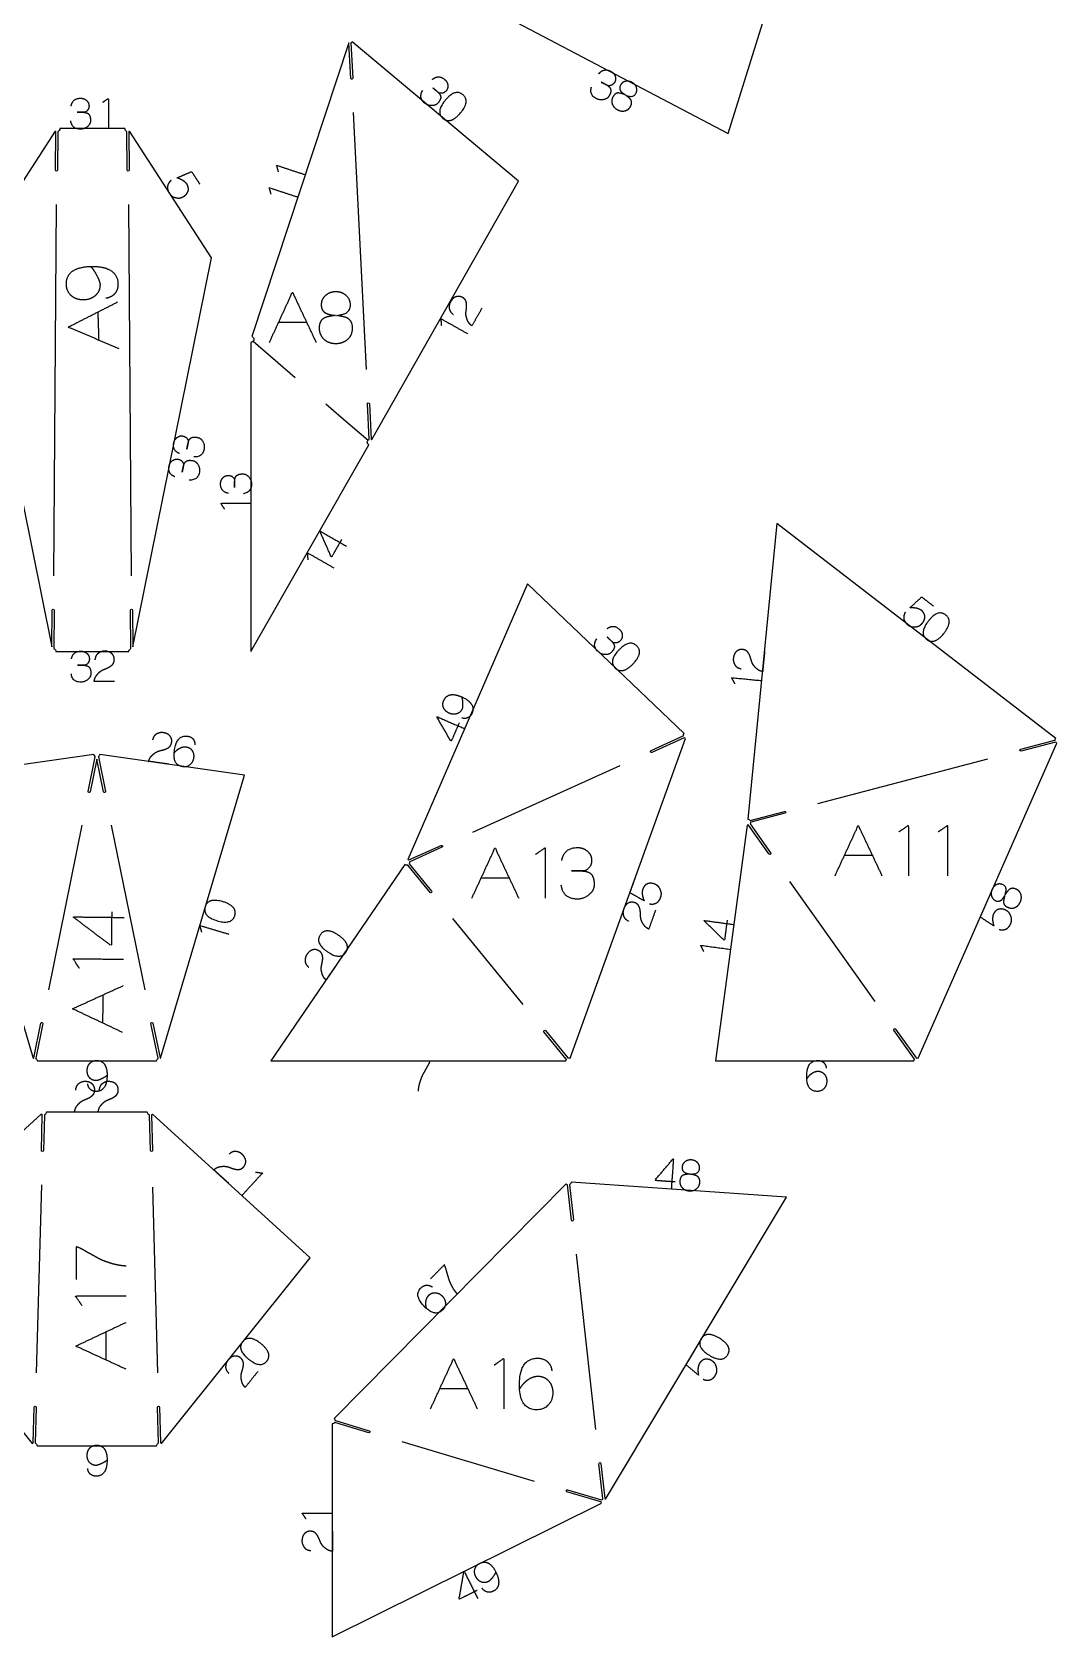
# Model space of a CAD drawing. Header units: millimetres. Extents: x 39 to 3080, y -15 to 1348.
# Drawn here: x 496 to 1003, y 21 to 815 of the extents above; entities that cross this region are included whole.
import ezdxf

# ---------------------------------------------------------------- set-up
doc = ezdxf.new("R2010")
doc.units = ezdxf.units.MM
doc.header["$MEASUREMENT"] = 0
for name, color, linetype, true_color in [('CutLine', 18, 'Continuous', 0x000000), ('Edge ID', 18, 'Continuous', 0x000000), ('MountainLine', 18, 'Continuous', 0x000000), ('NEW SECTIONS', 18, 'Continuous', 0x000000), ('ValleyLine', 18, 'Continuous', 0x000000)]:
    doc.layers.add(name, color=color, linetype=linetype, true_color=true_color)

msp = doc.modelspace()

# ---------------------------------------------------------------- linework, layer by layer
at = {"layer": 'CutLine', "color": 251, "linetype": 'Continuous', "true_color": 0x696969}
for p, q in [((652.58, 809.62), (604.54, 664.32)), ((653.52, 792.04), (652.63, 809.52)), ((653.62, 809.57), (654.52, 792.1)), ((507.47, 746.65), (507.61, 765.65)), ((508.61, 765.64), (508.47, 746.65)), ((541.81, 767.15), (509.62, 767.15)), ((542.96, 746.65), (542.82, 765.64)), ((543.82, 765.65), (543.96, 746.65)), ((662.65, 613.46), (661.75, 630.94)), ((662.75, 630.99), (663.65, 613.51)), ((506.83, 528.9), (506.69, 509.91)), ((544.74, 509.91), (544.6, 528.9)), ((507.68, 508.41), (543.75, 508.41)), ((762.03, 307.17), (819.1, 465.34)), ((802.09, 459.38), (818.03, 466.59)), ((818.45, 465.68), (802.5, 458.47)), ((934.27, 307.14), (1002.87, 463.07)), ((984.97, 460.09), (1001.89, 464.54)), ((1002.15, 463.58), (985.23, 459.12)), ((523.66, 439.17), (527.16, 456.32)), ((528.74, 456.32), (532.25, 439.17)), ((851.17, 424.84), (868.1, 429.3)), ((860.43, 408.19), (850.31, 422.46)), ((868.35, 428.33), (851.43, 423.87)), ((682.3, 405.24), (698.24, 412.45)), ((698.66, 411.53), (682.71, 404.33)), ((692.77, 389.13), (681.7, 402.69)), ((682.47, 403.32), (693.54, 389.77)), ((496.71, 307.33), (500.21, 324.48)), ((501.19, 324.28), (497.69, 307.13)), ((558.22, 307.13), (554.72, 324.28)), ((555.7, 324.48), (559.2, 307.33)), ((760.18, 306.61), (749.11, 320.16)), ((749.89, 320.79), (760.96, 307.24)), ((932.39, 306.7), (922.27, 320.97)), ((923.08, 321.55), (933.2, 307.28)), ((498.4, 305.76), (557.51, 305.76)), ((500.48, 261.52), (500.96, 279.02)), ((501.96, 278.99), (501.47, 261.5)), ((552.9, 280.5), (503.01, 280.5)), ((554.43, 261.5), (553.94, 278.99)), ((554.94, 279.02), (555.43, 261.52)), ((760.1, 244.88), (645.41, 128.77)), ((762.77, 227.01), (760.82, 244.4)), ((761.82, 244.51), (763.76, 227.12)), ((496.44, 116.87), (496.92, 134.36)), ((497.92, 134.33), (497.44, 116.84)), ((558.47, 116.84), (557.98, 134.33)), ((558.98, 134.36), (559.47, 116.87)), ((645.93, 127.76), (662.7, 122.76)), ((662.42, 121.8), (645.65, 126.8)), ((498.39, 115.35), (557.51, 115.35)), ((778.19, 89.03), (776.24, 106.43)), ((777.24, 106.54), (779.18, 89.15)), ((777.27, 87.55), (760.5, 92.55)), ((760.79, 93.51), (777.56, 88.51))]:
    msp.add_line(p, q, dxfattribs=at)
for points in [[(735.33, 819.8), (840.3, 764.7), (885.75, 910.78)], [(663.96, 613.29), (736.51, 741.19), (654.2, 810.08)], [(507.31, 765.89), (466.82, 703.21), (505.7, 510.79), (505.83, 528.91)], [(545.59, 528.91), (545.73, 510.79), (584.61, 703.21), (544.12, 765.89)], [(604.07, 661.39), (604.07, 508.41), (662.48, 610.68)], [(1002.28, 465.36), (864.39, 571.8), (850, 425.47)], [(818.52, 467.79), (740.93, 541.95), (681.73, 405.54)], [(526.47, 457.48), (454.95, 447.24), (496.47, 307.2)], [(531.27, 438.97), (527.95, 455.19), (524.64, 438.97)], [(559.44, 307.2), (600.96, 447.24), (529.44, 457.48)], [(849.65, 422.49), (833.94, 305.76), (932.16, 305.76)], [(851.13, 423.04), (861.25, 408.77)], [(680.29, 402.93), (613.96, 305.76), (760.02, 305.76)], [(500.4, 279.49), (422.48, 208.4), (495.96, 116.52)], [(559.95, 116.52), (633.43, 208.4), (555.51, 279.49)], [(779.62, 88.89), (869.12, 238.34), (762.65, 245.84)], [(644.35, 126.21), (644.35, 20.74), (777.51, 86.93)]]:
    msp.add_lwpolyline(points, dxfattribs=at)
at = {"layer": 'CutLine', "color": 251, "linetype": 'Continuous', "true_color": 0x696969, "extrusion": (0, 0, -1)}
for centre, radius, start, end in [((-653.05, 811.05), 1.5, 286.26185, 288.29391), ((-653.13, 809.55), 0.5, 357.07371, 6.66778), ((-653.05, 811.05), 1.5, 219.92944, 247.88558), ((-653.13, 809.55), 0.5, 167.47965, 177.07371), ((-654.02, 792.07), 0.5, 177.07371, 357.07371), ((-508.12, 767.15), 1.5, 289.61817, 302.86233), ((-508.11, 765.65), 0.5, 0.43003, 10.0241), ((-508.12, 767.15), 1.5, 180, 251.2419), ((-508.11, 765.65), 0.5, 170.83596, 180.43003), ((-543.31, 767.15), 1.5, 288.7581, 0), ((-543.32, 765.65), 0.5, 359.56997, 9.16404), ((-543.31, 767.15), 1.5, 237.13742, 250.38183), ((-543.32, 765.65), 0.5, 169.9759, 179.56997), ((-507.97, 746.65), 0.5, 180.43003, 0.43003), ((-543.46, 746.65), 0.5, 179.56997, 359.56997), ((-604.07, 662.89), 1.5, 108.29391, 270), ((-662.25, 630.96), 0.5, 357.07371, 177.07371), ((-663.22, 611.99), 1.5, 299.73156, 67.88558), ((-663.15, 613.48), 0.5, 347.47965, 357.07371), ((-663.15, 613.48), 0.5, 177.07371, 186.66778), ((-663.22, 611.99), 1.5, 106.26185, 119.56034), ((-506.33, 528.91), 0.5, 0.43003, 180.43003), ((-545.1, 528.91), 0.5, 359.56997, 179.56997), ((-506.19, 509.91), 0.5, 180.43003, 190.0241), ((-506.18, 508.41), 1.5, 109.61817, 180), ((-545.25, 508.41), 1.5, 360, 70.38183), ((-545.24, 509.91), 0.5, 349.9759, 359.56997), ((-818.24, 466.13), 0.5, 65.67788, 75.27195), ((-819.61, 466.75), 1.5, 354.86602, 43.70496), ((-818.24, 466.13), 0.5, 236.08381, 245.67788), ((-819.61, 466.75), 1.5, 289.84003, 316.48975), ((-1002.02, 464.06), 0.5, 75.24226, 84.83633), ((-1003.47, 464.44), 1.5, 4.4304, 37.66512), ((-1002.02, 464.06), 0.5, 245.6482, 255.24226), ((-1003.47, 464.44), 1.5, 293.74581, 326.05413), ((-527.95, 457.69), 1.5, 300.74224, 351.85348), ((-527.65, 456.22), 0.5, 11.5541, 21.14817), ((-527.95, 457.69), 1.5, 188.14646, 239.2574), ((-528.25, 456.22), 0.5, 158.85147, 168.44553), ((-802.29, 458.93), 0.5, 245.67788, 65.67788), ((-985.1, 459.6), 0.5, 255.24226, 75.24226), ((-524.15, 439.07), 0.5, 191.5541, 11.5541), ((-531.76, 439.07), 0.5, 168.44553, 348.44553), ((-868.22, 428.82), 0.5, 75.24226, 255.24226), ((-849.85, 423.98), 1.5, 253.85118, 277.66608), ((-849.85, 423.98), 1.5, 95.61643, 146.05413), ((-850.72, 422.75), 0.5, 324.66304, 334.25711), ((-849.85, 423.98), 1.5, 184.4304, 215.4749), ((-850.72, 422.75), 0.5, 135.06897, 144.66304), ((-851.3, 424.36), 0.5, 65.6482, 75.24226), ((-851.3, 424.36), 0.5, 255.24226, 264.83633), ((-681.14, 404.16), 1.5, 113.46008, 136.48975), ((-682.5, 404.78), 0.5, 56.08381, 65.67788), ((-698.45, 411.99), 0.5, 65.67788, 245.67788), ((-860.84, 408.48), 0.5, 144.66304, 324.66304), ((-681.14, 404.16), 1.5, 249.9424, 304.32072), ((-682.08, 403), 0.5, 320.75426, 330.34833), ((-681.14, 404.16), 1.5, 174.86602, 211.56613), ((-682.08, 403), 0.5, 131.16019, 140.75426), ((-682.5, 404.78), 0.5, 245.67788, 255.27195), ((-693.16, 389.45), 0.5, 140.75426, 320.75426), ((-500.7, 324.38), 0.5, 11.5541, 191.5541), ((-555.21, 324.38), 0.5, 348.44553, 168.44553), ((-749.5, 320.48), 0.5, 320.75426, 140.75426), ((-922.67, 321.26), 0.5, 324.66304, 144.66304), ((-496.9, 305.76), 1.5, 73.48409, 82.36597), ((-497.2, 307.23), 0.5, 1.96004, 11.5541), ((-497.2, 307.23), 0.5, 191.5541, 201.14817), ((-496.9, 305.76), 1.5, 120.74224, 180), ((-559.01, 305.76), 1.5, 0, 59.2574), ((-558.71, 307.23), 0.5, 338.85147, 348.44553), ((-558.71, 307.23), 0.5, 168.44553, 178.0396), ((-559.01, 305.76), 1.5, 97.63367, 106.51554), ((-761.52, 305.76), 1.5, 360, 31.56613), ((-760.57, 306.92), 0.5, 311.16019, 320.75426), ((-760.57, 306.92), 0.5, 140.75426, 150.34833), ((-761.52, 305.76), 1.5, 69.9424, 109.84003), ((-933.66, 305.76), 1.5, 0, 35.4749), ((-932.8, 306.99), 0.5, 315.06897, 324.66304), ((-932.8, 306.99), 0.5, 144.66304, 154.25711), ((-933.66, 305.76), 1.5, 73.85118, 113.74581), ((-501.51, 280.5), 1.5, 290.78742, 317.62315), ((-501.46, 279), 0.5, 1.59929, 11.19336), ((-501.51, 280.5), 1.5, 180, 252.41115), ((-501.46, 279), 0.5, 172.00522, 181.59929), ((-554.4, 280.5), 1.5, 287.58885, 0), ((-554.44, 279), 0.5, 358.40071, 7.99478), ((-554.4, 280.5), 1.5, 222.37659, 249.21258), ((-554.44, 279), 0.5, 168.80664, 178.40071), ((-500.98, 261.51), 0.5, 181.59929, 1.59929), ((-554.93, 261.51), 0.5, 178.40071, 358.40071), ((-761.15, 245.94), 1.5, 282.81173, 314.65019), ((-761.32, 244.45), 0.5, 353.62359, 3.21766), ((-761.15, 245.94), 1.5, 184.03077, 244.43546), ((-761.32, 244.45), 0.5, 164.02952, 173.62359), ((-763.26, 227.06), 0.5, 173.62359, 353.62359), ((-497.42, 134.35), 0.5, 1.59929, 181.59929), ((-558.48, 134.35), 0.5, 358.40071, 178.40071), ((-644.35, 127.71), 1.5, 134.65019, 177.41704), ((-645.79, 127.28), 0.5, 97.01111, 106.60518), ((-644.35, 127.71), 1.5, 215.79331, 270), ((-645.79, 127.28), 0.5, 286.60518, 296.19924), ((-662.56, 122.28), 0.5, 106.60518, 286.60518), ((-496.89, 115.35), 1.5, 51.35143, 72.41115), ((-496.94, 116.85), 0.5, 352.00522, 1.59929), ((-496.94, 116.85), 0.5, 181.59929, 191.19336), ((-496.89, 115.35), 1.5, 110.78742, 180), ((-559.01, 115.35), 1.5, 360, 69.21258), ((-558.97, 116.85), 0.5, 348.80664, 358.40071), ((-558.97, 116.85), 0.5, 178.40071, 187.99478), ((-559.01, 115.35), 1.5, 107.58885, 128.64885), ((-776.74, 106.48), 0.5, 353.62359, 173.62359), ((-760.64, 93.03), 0.5, 286.60518, 106.60518), ((-777.41, 88.03), 0.5, 277.01111, 286.60518), ((-778.85, 87.6), 1.5, 333.56657, 357.41704), ((-777.41, 88.03), 0.5, 106.60518, 116.19924), ((-778.85, 87.6), 1.5, 35.79331, 64.43546), ((-778.68, 89.09), 0.5, 344.02952, 353.62359), ((-778.68, 89.09), 0.5, 173.62359, 183.21766), ((-778.85, 87.6), 1.5, 102.81173, 120.91574)]:
    msp.add_arc(centre, radius, start, end, dxfattribs=at)
at = {"layer": 'Edge ID'}
for points, knots in [([(776.26, 794.3), (776.91, 795.08), (777.39, 795.44), (779.51, 796.94), (782.18, 795.54), (783.68, 794.76), (784.27, 793.26), (784.89, 791.69), (784.12, 790.22), (783.1, 788.27), (780.84, 788.41)], [-13, -13, -13, -12, -12, -11, -11, -10, -10, -9, -9, -8, -8, -8]), ([(694.19, 787.3), (694.59, 786.97), (695.02, 786.61), (695.58, 786.15), (695.8, 785.97), (697.7, 784.38), (697.97, 783.3), (698.36, 781.82), (696.65, 779.81), (695.52, 778.49), (693.47, 778.56), (691.51, 778.63), (690.11, 779.8), (686.91, 782.48), (689.12, 786.06)], [-7, -7, -7, -6, -6, -5, -5, -4, -4, -3, -3, -2, -2, -1, -1, 0, 0, 0]), ([(693.94, 791.53), (694.74, 792.17), (695.28, 792.41), (697.67, 793.43), (699.99, 791.5), (701.29, 790.41), (701.54, 788.82), (701.82, 787.16), (700.75, 785.88), (699.34, 784.2), (697.17, 784.81)], [-13, -13, -13, -12, -12, -11, -11, -10, -10, -9, -9, -8, -8, -8]), ([(777.41, 790.21), (777.87, 789.97), (778.36, 789.71), (779.01, 789.39), (779.26, 789.25), (781.46, 788.1), (781.95, 787.1), (782.65, 785.74), (781.4, 783.42), (780.57, 781.89), (778.55, 781.51), (776.63, 781.17), (775.01, 782.02), (771.31, 783.96), (772.71, 787.92)], [-7, -7, -7, -6, -6, -5, -5, -4, -4, -3, -3, -2, -2, -1, -1, 0, 0, 0]), ([(789.27, 783.93), (787.62, 784.98), (787.02, 785.89), (786.19, 787.18), (786.97, 788.67), (787.76, 790.17), (789.43, 790.55), (791.04, 790.91), (792.59, 790.09), (794.2, 789.25), (794.8, 787.76), (795.45, 786.18), (794.62, 784.6), (793.27, 782.03), (789.27, 783.93), (791.44, 782.41), (792, 781.6), (792.98, 780.14), (791.98, 778.24), (791.02, 776.41), (789.14, 775.96), (787.35, 775.54), (785.49, 776.52), (783.61, 777.5), (782.96, 779.23), (782.28, 781.03), (783.25, 782.88), (784.24, 784.78), (785.89, 784.81), (786.76, 784.82), (789.27, 783.93)], [0, 0, 0, 1, 1, 2, 2, 3, 3, 4, 4, 5, 5, 6, 6, 7, 7, 8, 8, 9, 9, 10, 10, 11, 11, 12, 12, 13, 13, 14, 14, 15, 15, 15]), ([(515.21, 778.35), (515.41, 779.35), (515.68, 779.88), (516.85, 782.21), (519.87, 782.21), (521.56, 782.21), (522.77, 781.15), (524.06, 780.06), (524.06, 778.39), (524.06, 776.19), (522, 775.27)], [-13, -13, -13, -12, -12, -11, -11, -10, -10, -9, -9, -8, -8, -8]), ([(530.82, 780.2), (532.24, 781.18), (533.65, 782.15), (533.65, 774.65), (533.65, 767.15)], [0, 0, 0, 1, 1, 2, 2, 2]), ([(700.32, 781.23), (705.25, 787.11), (709, 783.97), (712.75, 780.83), (707.83, 774.94), (704.62, 771.11), (701.82, 771.15), (700.43, 771.16), (699.17, 772.22), (695.42, 775.36), (700.32, 781.23)], [0, 0, 0, 1, 1, 2, 2, 3, 3, 4, 4, 5, 5, 5]), ([(518.12, 775.27), (518.64, 775.27), (519.2, 775.27), (519.92, 775.28), (520.2, 775.28), (522.68, 775.28), (523.59, 774.63), (524.83, 773.75), (524.81, 771.1), (524.79, 769.37), (523.18, 768.1), (521.63, 766.9), (519.8, 766.9), (515.63, 766.9), (515.02, 771.06)], [-7, -7, -7, -6, -6, -5, -5, -4, -4, -3, -3, -2, -2, -1, -1, 0, 0, 0]), ([(617.83, 745.75), (617.35, 747.39), (616.87, 749.04), (624, 746.68), (631.12, 744.33)], [0, 0, 0, 1, 1, 2, 2, 2]), ([(564.38, 741.29), (564.12, 741.06), (563.71, 740.51), (563.29, 739.96), (563.02, 739.13), (562.75, 738.3), (562.9, 737.44), (563.05, 736.58), (563.35, 735.94), (563.64, 735.29), (564.23, 734.59), (564.81, 733.88), (565.47, 733.53), (566.12, 733.18), (567.03, 732.98), (567.93, 732.79), (568.53, 732.81), (569.14, 732.83), (569.88, 733.12), (570.62, 733.41), (571.19, 733.78), (571.76, 734.15), (572.27, 734.79), (572.78, 735.44), (573.04, 736.13), (573.31, 736.83), (573.24, 737.46), (573.17, 738.1), (572.9, 738.85), (572.63, 739.61), (572.26, 740.03), (571.9, 740.45), (571.51, 740.76), (571.13, 741.07), (570.72, 741.36), (570.32, 741.65), (569.84, 741.86), (569.36, 742.08), (568.84, 742.31), (568.32, 742.53), (567.91, 742.64), (567.5, 742.75), (567.46, 742.72)], [-23, -23, -23, -22, -22, -21, -21, -20, -20, -19, -19, -18, -18, -17, -17, -16, -16, -15, -15, -14, -14, -13, -13, -12, -12, -11, -11, -10, -10, -9, -9, -8, -8, -7, -7, -6, -6, -5, -5, -4, -4, -3, -3, -2, -2, -2]), ([(567.46, 742.72), (571.13, 744.32), (574.81, 745.92), (576.85, 742.77), (578.88, 739.62)], [-2, -2, -2, -1, -1, 0, 0, 0]), ([(614.17, 734.67), (613.69, 736.32), (613.21, 737.96), (620.34, 735.61), (627.46, 733.26)], [0, 0, 0, 1, 1, 2, 2, 2]), ([(713.46, 669.56), (713.44, 669.64), (713.26, 669.74), (713.08, 669.84), (712.56, 670.35), (712.04, 670.85), (711.65, 671.54), (711.27, 672.24), (710.95, 673.2), (710.63, 674.16), (710.56, 674.95), (710.49, 675.74), (710.55, 676.31), (710.6, 676.87), (710.73, 677.79), (710.86, 678.7), (710.87, 679.56), (710.88, 680.42), (710.68, 681.29), (710.48, 682.15), (710.01, 682.68), (709.53, 683.22), (708.81, 683.63), (708.08, 684.05), (707.27, 684.14), (706.46, 684.24), (705.64, 683.96), (704.83, 683.68), (704.29, 683.21), (703.75, 682.73), (703.31, 682.11), (702.87, 681.5), (702.59, 680.85), (702.31, 680.19), (702.26, 679.36), (702.2, 678.52), (702.33, 677.85), (702.46, 677.18), (702.89, 676.58), (703.32, 675.97), (704.31, 675.17)], [-20, -20, -20, -19, -19, -18, -18, -17, -17, -16, -16, -15, -15, -14, -14, -13, -13, -12, -12, -11, -11, -10, -10, -9, -9, -8, -8, -7, -7, -6, -6, -5, -5, -4, -4, -3, -3, -2, -2, -1, -1, 0, 0, 0]), ([(698.52, 669.69), (698.37, 671.39), (698.22, 673.1), (704.75, 669.4), (711.27, 665.7)], [0, 0, 0, 1, 1, 2, 2, 2]), ([(568.85, 606.34), (567.91, 606.74), (567.44, 607.1), (565.4, 608.72), (565.99, 611.67), (566.33, 613.33), (567.6, 614.31), (568.93, 615.35), (570.57, 615.02), (572.72, 614.58), (573.22, 612.38)], [-13, -13, -13, -12, -12, -11, -11, -10, -10, -9, -9, -8, -8, -8]), ([(572.45, 608.59), (572.55, 609.09), (572.66, 609.64), (572.79, 610.35), (572.85, 610.63), (573.34, 613.06), (574.16, 613.81), (575.27, 614.86), (577.85, 614.32), (579.55, 613.95), (580.48, 612.12), (581.35, 610.37), (580.99, 608.57), (580.16, 604.48), (575.96, 604.71)], [-7, -7, -7, -6, -6, -5, -5, -4, -4, -3, -3, -2, -2, -1, -1, 0, 0, 0]), ([(566.53, 594.85), (565.59, 595.25), (565.12, 595.62), (563.08, 597.23), (563.67, 600.19), (564.01, 601.85), (565.28, 602.83), (566.61, 603.86), (568.24, 603.53), (570.4, 603.1), (570.9, 600.9)], [-13, -13, -13, -12, -12, -11, -11, -10, -10, -9, -9, -8, -8, -8]), ([(570.13, 597.1), (570.23, 597.6), (570.34, 598.15), (570.47, 598.86), (570.53, 599.14), (571.02, 601.57), (571.84, 602.33), (572.95, 603.38), (575.53, 602.83), (577.23, 602.46), (578.16, 600.63), (579.03, 598.88), (578.66, 597.09), (577.84, 593), (573.64, 593.23)], [-7, -7, -7, -6, -6, -5, -5, -4, -4, -3, -3, -2, -2, -1, -1, 0, 0, 0]), ([(596.08, 589.6), (596.08, 590.11), (596.08, 590.67), (596.07, 591.39), (596.07, 591.68), (596.07, 594.16), (596.72, 595.06), (597.6, 596.31), (600.24, 596.28), (601.98, 596.26), (603.25, 594.65), (604.45, 593.11), (604.45, 591.28), (604.45, 587.1), (600.28, 586.5)], [-7, -7, -7, -6, -6, -5, -5, -4, -4, -3, -3, -2, -2, -1, -1, 0, 0, 0]), ([(592.99, 586.68), (592, 586.89), (591.46, 587.15), (589.14, 588.33), (589.14, 591.34), (589.14, 593.04), (590.19, 594.25), (591.29, 595.53), (592.96, 595.53), (595.15, 595.53), (596.08, 593.47)], [-13, -13, -13, -12, -12, -11, -11, -10, -10, -9, -9, -8, -8, -8]), ([(591.14, 578.92), (590.17, 580.33), (589.19, 581.74), (596.69, 581.74), (604.19, 581.74)], [0, 0, 0, 1, 1, 2, 2, 2]), ([(649, 563.78), (646.49, 559.4), (643.99, 555.01), (641.1, 561.55), (638.21, 568.08), (644.81, 564.32), (651.4, 560.55)], [0, 0, 0, 1, 1, 2, 2, 3, 3, 3]), ([(632.47, 553.82), (632.33, 555.53), (632.19, 557.24), (638.7, 553.52), (645.21, 549.8)], [0, 0, 0, 1, 1, 2, 2, 2]), ([(930.09, 529.94), (933.02, 532.67), (935.95, 535.4), (938.92, 533.11), (941.89, 530.82)], [-2, -2, -2, -1, -1, 0, 0, 0]), ([(927.67, 527.56), (927.5, 527.26), (927.29, 526.6), (927.08, 525.95), (927.1, 525.07), (927.12, 524.2), (927.55, 523.44), (927.98, 522.68), (928.48, 522.17), (928.97, 521.66), (929.76, 521.19), (930.54, 520.72), (931.28, 520.61), (932.01, 520.49), (932.93, 520.61), (933.84, 520.73), (934.41, 520.95), (934.97, 521.17), (935.57, 521.69), (936.17, 522.21), (936.58, 522.75), (937, 523.29), (937.27, 524.06), (937.53, 524.84), (937.55, 525.58), (937.57, 526.33), (937.29, 526.9), (937.01, 527.48), (936.51, 528.1), (936, 528.73), (935.52, 529), (935.03, 529.27), (934.57, 529.43), (934.1, 529.6), (933.62, 529.74), (933.14, 529.87), (932.62, 529.92), (932.09, 529.97), (931.53, 530), (930.96, 530.04), (930.54, 530.01), (930.12, 529.97), (930.09, 529.94)], [-23, -23, -23, -22, -22, -21, -21, -20, -20, -19, -19, -18, -18, -17, -17, -16, -16, -15, -15, -14, -14, -13, -13, -12, -12, -11, -11, -10, -10, -9, -9, -8, -8, -7, -7, -6, -6, -5, -5, -4, -4, -3, -3, -2, -2, -2]), ([(939.27, 523.44), (943.96, 529.51), (947.83, 526.52), (951.71, 523.53), (947.02, 517.46), (943.96, 513.51), (941.16, 513.43), (939.77, 513.39), (938.47, 514.4), (934.6, 517.39), (939.27, 523.44)], [0, 0, 0, 1, 1, 2, 2, 3, 3, 4, 4, 5, 5, 5]), ([(780.45, 519.8), (781.29, 520.37), (781.85, 520.58), (784.3, 521.44), (786.48, 519.36), (787.71, 518.19), (787.86, 516.59), (788.02, 514.91), (786.87, 513.71), (785.35, 512.12), (783.23, 512.87)], [-13, -13, -13, -12, -12, -11, -11, -10, -10, -9, -9, -8, -8, -8]), ([(515.39, 504.7), (515.6, 505.7), (515.86, 506.24), (517.04, 508.56), (520.05, 508.56), (521.75, 508.56), (522.96, 507.51), (524.24, 506.41), (524.24, 504.74), (524.24, 502.54), (522.18, 501.62)], [-13, -13, -13, -12, -12, -11, -11, -10, -10, -9, -9, -8, -8, -8]), ([(526.6, 493.5), (526.66, 493.56), (526.66, 493.76), (526.66, 493.97), (526.85, 494.67), (527.03, 495.38), (527.44, 496.05), (527.85, 496.72), (528.53, 497.48), (529.21, 498.23), (529.86, 498.68), (530.52, 499.13), (531.04, 499.36), (531.56, 499.59), (532.41, 499.93), (533.27, 500.27), (534.02, 500.69), (534.78, 501.1), (535.43, 501.7), (536.08, 502.3), (536.32, 502.98), (536.55, 503.65), (536.55, 504.49), (536.55, 505.32), (536.24, 506.08), (535.92, 506.83), (535.28, 507.4), (534.63, 507.97), (533.95, 508.21), (533.27, 508.44), (532.52, 508.52), (531.76, 508.6), (531.06, 508.52), (530.35, 508.44), (529.6, 508.08), (528.85, 507.71), (528.33, 507.27), (527.81, 506.83), (527.49, 506.16), (527.18, 505.48), (526.97, 504.22)], [-20, -20, -20, -19, -19, -18, -18, -17, -17, -16, -16, -15, -15, -14, -14, -13, -13, -12, -12, -11, -11, -10, -10, -9, -9, -8, -8, -7, -7, -6, -6, -5, -5, -4, -4, -3, -3, -2, -2, -1, -1, 0, 0, 0]), ([(780.42, 515.55), (780.8, 515.2), (781.2, 514.81), (781.73, 514.32), (781.94, 514.12), (783.73, 512.41), (783.93, 511.31), (784.22, 509.81), (782.38, 507.92), (781.17, 506.68), (779.12, 506.88), (777.18, 507.08), (775.86, 508.34), (772.84, 511.22), (775.28, 514.65)], [-7, -7, -7, -6, -6, -5, -5, -4, -4, -3, -3, -2, -2, -1, -1, 0, 0, 0]), ([(786.14, 509.09), (791.44, 514.64), (794.98, 511.25), (798.52, 507.87), (793.22, 502.33), (789.76, 498.72), (786.97, 498.94), (785.58, 499.04), (784.39, 500.18), (780.86, 503.56), (786.14, 509.09)], [0, 0, 0, 1, 1, 2, 2, 3, 3, 4, 4, 5, 5, 5]), ([(857.3, 498.41), (857.24, 498.48), (857.04, 498.5), (856.83, 498.52), (856.15, 498.77), (855.47, 499.02), (854.84, 499.49), (854.21, 499.97), (853.52, 500.72), (852.84, 501.47), (852.46, 502.16), (852.08, 502.86), (851.9, 503.4), (851.72, 503.94), (851.46, 504.82), (851.21, 505.71), (850.87, 506.5), (850.53, 507.29), (850, 508), (849.46, 508.71), (848.81, 509.01), (848.16, 509.31), (847.33, 509.39), (846.5, 509.47), (845.72, 509.23), (844.94, 508.99), (844.31, 508.4), (843.68, 507.82), (843.38, 507.16), (843.08, 506.51), (842.92, 505.77), (842.77, 505.02), (842.78, 504.32), (842.79, 503.61), (843.08, 502.82), (843.37, 502.03), (843.76, 501.47), (844.15, 500.91), (844.79, 500.53), (845.43, 500.15), (846.66, 499.83)], [-20, -20, -20, -19, -19, -18, -18, -17, -17, -16, -16, -15, -15, -14, -14, -13, -13, -12, -12, -11, -11, -10, -10, -9, -9, -8, -8, -7, -7, -6, -6, -5, -5, -4, -4, -3, -3, -2, -2, -1, -1, 0, 0, 0]), ([(518.3, 501.62), (518.82, 501.62), (519.38, 501.62), (520.1, 501.63), (520.39, 501.63), (522.87, 501.63), (523.77, 500.98), (525.02, 500.1), (524.99, 497.46), (524.97, 495.72), (523.36, 494.45), (521.81, 493.25), (519.99, 493.25), (515.81, 493.25), (515.21, 497.41)], [-7, -7, -7, -6, -6, -5, -5, -4, -4, -3, -3, -2, -2, -1, -1, 0, 0, 0]), ([(843.59, 492.47), (842.76, 493.97), (841.93, 495.47), (849.4, 494.73), (856.86, 494)], [0, 0, 0, 1, 1, 2, 2, 2]), ([(708.27, 486.01), (708.73, 485.3), (708.85, 483.04), (708.97, 480.79), (708.6, 479.95), (707.8, 478.1), (705.95, 477.55), (704.22, 477.02), (702.33, 477.84), (700.33, 478.7), (699.53, 480.42), (698.71, 482.21), (699.56, 484.18), (700.69, 486.79), (703.37, 487.04), (705.46, 487.23), (708.27, 486.01), (711.35, 484.68), (712.79, 482.94), (714.73, 480.64), (713.52, 477.88), (712.82, 476.26), (711.48, 475.63), (710.13, 475), (708.44, 475.48)], [0, 0, 0, 1, 1, 2, 2, 3, 3, 4, 4, 5, 5, 6, 6, 7, 7, 8, 8, 9, 9, 10, 10, 11, 11, 12, 12, 12]), ([(707.21, 473.12), (705.2, 468.49), (703.19, 463.86), (699.61, 470.04), (696.02, 476.22), (702.99, 473.2), (709.96, 470.18)], [0, 0, 0, 1, 1, 2, 2, 3, 3, 3]), ([(553.56, 454.04), (553.62, 454.09), (553.65, 454.29), (553.68, 454.5), (553.96, 455.17), (554.24, 455.84), (554.75, 456.45), (555.25, 457.06), (556.03, 457.71), (556.81, 458.36), (557.52, 458.71), (558.23, 459.06), (558.78, 459.21), (559.32, 459.37), (560.22, 459.58), (561.12, 459.8), (561.92, 460.1), (562.73, 460.41), (563.46, 460.91), (564.19, 461.41), (564.52, 462.05), (564.84, 462.68), (564.96, 463.51), (565.08, 464.33), (564.88, 465.13), (564.67, 465.92), (564.11, 466.57), (563.56, 467.23), (562.92, 467.56), (562.28, 467.89), (561.54, 468.07), (560.8, 468.26), (560.1, 468.28), (559.39, 468.3), (558.59, 468.05), (557.79, 467.79), (557.21, 467.43), (556.64, 467.07), (556.23, 466.44), (555.82, 465.82), (555.44, 464.61)], [-20, -20, -20, -19, -19, -18, -18, -17, -17, -16, -16, -15, -15, -14, -14, -13, -13, -12, -12, -11, -11, -10, -10, -9, -9, -8, -8, -7, -7, -6, -6, -5, -5, -4, -4, -3, -3, -2, -2, -1, -1, 0, 0, 0]), ([(566.2, 458.16), (567.32, 459.61), (568.79, 460.47), (570.5, 461.44), (572.11, 461.21), (574.08, 460.93), (575.1, 459.31), (576.08, 457.77), (575.8, 455.78), (575.49, 453.64), (574.04, 452.39), (572.53, 451.07), (570.43, 451.37), (565.27, 452.11), (566.3, 459.31), (567.44, 467.28), (572.77, 466.51), (574.53, 466.26), (575.5, 465.12), (576.48, 463.97), (576.45, 462.21)], [0, 0, 0, 1, 1, 2, 2, 3, 3, 4, 4, 5, 5, 6, 6, 7, 7, 8, 8, 9, 9, 10, 10, 10]), ([(798.64, 385.06), (795.15, 387.02), (791.65, 388.98), (792.92, 392.5), (794.19, 396.03)], [-2, -2, -2, -1, -1, 0, 0, 0]), ([(801.65, 383.49), (801.99, 383.42), (802.68, 383.42), (803.36, 383.42), (804.19, 383.71), (805.02, 383.99), (805.61, 384.64), (806.2, 385.28), (806.53, 385.91), (806.87, 386.53), (807.07, 387.43), (807.28, 388.32), (807.16, 389.05), (807.05, 389.79), (806.65, 390.62), (806.26, 391.46), (805.88, 391.93), (805.5, 392.4), (804.82, 392.81), (804.14, 393.22), (803.5, 393.45), (802.86, 393.68), (802.04, 393.7), (801.22, 393.71), (800.5, 393.5), (799.79, 393.29), (799.33, 392.85), (798.86, 392.41), (798.43, 391.74), (797.99, 391.06), (797.88, 390.52), (797.77, 389.98), (797.75, 389.48), (797.74, 388.99), (797.75, 388.49), (797.77, 387.99), (797.89, 387.48), (798, 386.96), (798.14, 386.41), (798.28, 385.87), (798.44, 385.47), (798.6, 385.08), (798.64, 385.06)], [-23, -23, -23, -22, -22, -21, -21, -20, -20, -19, -19, -18, -18, -17, -17, -16, -16, -15, -15, -14, -14, -13, -13, -12, -12, -11, -11, -10, -10, -9, -9, -8, -8, -7, -7, -6, -6, -5, -5, -4, -4, -3, -3, -2, -2, -2]), ([(977.12, 387.73), (976.18, 386), (975.32, 385.35), (974.09, 384.43), (972.55, 385.1), (970.99, 385.79), (970.5, 387.43), (970.04, 389.01), (970.74, 390.61), (971.47, 392.27), (972.92, 392.97), (974.45, 393.74), (976.08, 393.02), (978.74, 391.85), (977.12, 387.73), (978.49, 390), (979.26, 390.61), (980.64, 391.69), (982.61, 390.82), (984.51, 389.99), (985.08, 388.15), (985.62, 386.39), (984.77, 384.46), (983.92, 382.53), (982.24, 381.75), (980.49, 380.95), (978.58, 381.79), (976.62, 382.65), (976.48, 384.29), (976.4, 385.16), (977.12, 387.73)], [0, 0, 0, 1, 1, 2, 2, 3, 3, 4, 4, 5, 5, 6, 6, 7, 7, 8, 8, 9, 9, 10, 10, 11, 11, 12, 12, 13, 13, 14, 14, 15, 15, 15]), ([(587.46, 375.19), (580.11, 377.37), (581.5, 382.06), (582.89, 386.75), (590.24, 384.57), (595.03, 383.15), (596.12, 380.56), (596.65, 379.28), (596.19, 377.7), (594.8, 373.01), (587.46, 375.19)], [0, 0, 0, 1, 1, 2, 2, 3, 3, 4, 4, 5, 5, 5]), ([(800.94, 371.01), (800.91, 371.09), (800.71, 371.16), (800.52, 371.22), (799.92, 371.64), (799.32, 372.05), (798.83, 372.66), (798.33, 373.28), (797.85, 374.17), (797.37, 375.07), (797.17, 375.83), (796.98, 376.6), (796.93, 377.17), (796.89, 377.74), (796.86, 378.66), (796.84, 379.58), (796.7, 380.43), (796.56, 381.28), (796.22, 382.1), (795.88, 382.92), (795.32, 383.36), (794.77, 383.81), (793.98, 384.1), (793.2, 384.38), (792.38, 384.34), (791.56, 384.3), (790.81, 383.89), (790.05, 383.47), (789.6, 382.91), (789.15, 382.35), (788.82, 381.67), (788.48, 380.99), (788.32, 380.3), (788.16, 379.61), (788.25, 378.78), (788.33, 377.94), (788.57, 377.3), (788.81, 376.67), (789.34, 376.14), (789.86, 375.62), (790.98, 375)], [-20, -20, -20, -19, -19, -18, -18, -17, -17, -16, -16, -15, -15, -14, -14, -13, -13, -12, -12, -11, -11, -10, -10, -9, -9, -8, -8, -7, -7, -6, -6, -5, -5, -4, -4, -3, -3, -2, -2, -1, -1, 0, 0, 0]), ([(971.7, 372.57), (968.34, 374.76), (964.98, 376.94), (966.49, 380.38), (968, 383.81)], [-2, -2, -2, -1, -1, 0, 0, 0]), ([(839.75, 375.37), (839.08, 370.37), (838.41, 365.37), (833.27, 370.34), (828.14, 375.31), (835.67, 374.3), (843.2, 373.28)], [0, 0, 0, 1, 1, 2, 2, 3, 3, 3]), ([(974.59, 370.79), (974.92, 370.7), (975.61, 370.65), (976.29, 370.61), (977.13, 370.83), (977.98, 371.06), (978.61, 371.67), (979.25, 372.27), (979.62, 372.87), (980, 373.47), (980.27, 374.35), (980.53, 375.22), (980.47, 375.96), (980.4, 376.71), (980.06, 377.56), (979.73, 378.42), (979.38, 378.92), (979.03, 379.42), (978.38, 379.87), (977.73, 380.33), (977.11, 380.6), (976.49, 380.87), (975.67, 380.95), (974.85, 381.02), (974.13, 380.86), (973.4, 380.7), (972.91, 380.29), (972.41, 379.88), (971.93, 379.24), (971.45, 378.59), (971.3, 378.06), (971.15, 377.53), (971.11, 377.03), (971.06, 376.54), (971.04, 376.05), (971.02, 375.55), (971.1, 375.02), (971.19, 374.5), (971.28, 373.95), (971.38, 373.39), (971.52, 372.99), (971.65, 372.58), (971.7, 372.57)], [-23, -23, -23, -22, -22, -21, -21, -20, -20, -19, -19, -18, -18, -17, -17, -16, -16, -15, -15, -14, -14, -13, -13, -12, -12, -11, -11, -10, -10, -9, -9, -8, -8, -7, -7, -6, -6, -5, -5, -4, -4, -3, -3, -2, -2, -2]), ([(579.89, 369.55), (579.36, 371.18), (578.83, 372.81), (586.02, 370.68), (593.21, 368.55)], [0, 0, 0, 1, 1, 2, 2, 2]), ([(642.03, 359.81), (635.69, 364.14), (638.45, 368.18), (641.21, 372.22), (647.54, 367.9), (651.67, 365.08), (651.91, 362.29), (652.03, 360.9), (651.1, 359.54), (648.34, 355.5), (642.03, 359.81)], [0, 0, 0, 1, 1, 2, 2, 3, 3, 4, 4, 5, 5, 5]), ([(641.39, 345.77), (641.38, 345.85), (641.21, 345.96), (641.04, 346.08), (640.56, 346.63), (640.08, 347.17), (639.76, 347.89), (639.43, 348.61), (639.19, 349.6), (638.95, 350.59), (638.95, 351.38), (638.95, 352.17), (639.05, 352.73), (639.15, 353.29), (639.36, 354.19), (639.56, 355.09), (639.64, 355.95), (639.72, 356.81), (639.59, 357.68), (639.47, 358.56), (639.04, 359.13), (638.62, 359.71), (637.93, 360.18), (637.24, 360.65), (636.44, 360.81), (635.64, 360.98), (634.8, 360.77), (633.96, 360.56), (633.39, 360.13), (632.81, 359.7), (632.32, 359.12), (631.83, 358.54), (631.5, 357.92), (631.17, 357.29), (631.04, 356.46), (630.92, 355.63), (630.99, 354.95), (631.06, 354.27), (631.44, 353.63), (631.82, 352.99), (632.74, 352.12)], [-20, -20, -20, -19, -19, -18, -18, -17, -17, -16, -16, -15, -15, -14, -14, -13, -13, -12, -12, -11, -11, -10, -10, -9, -9, -8, -8, -7, -7, -6, -6, -5, -5, -4, -4, -3, -3, -2, -2, -1, -1, 0, 0, 0]), ([(828.18, 359.94), (827.41, 361.47), (826.63, 363), (834.06, 362), (841.5, 360.99)], [0, 0, 0, 1, 1, 2, 2, 2]), ([(533.01, 298.75), (532.54, 298.05), (530.51, 297.04), (528.49, 296.03), (527.58, 296.03), (525.56, 296.03), (524.32, 297.51), (523.14, 298.89), (523.14, 300.95), (523.14, 303.12), (524.4, 304.54), (525.71, 306.01), (527.86, 306.01), (530.7, 306.01), (532, 303.66), (533.01, 301.82), (533.01, 298.75), (533.01, 295.39), (531.99, 293.38), (530.65, 290.69), (527.63, 290.69), (525.87, 290.69), (524.76, 291.68), (523.64, 292.66), (523.41, 294.41)], [0, 0, 0, 1, 1, 2, 2, 3, 3, 4, 4, 5, 5, 6, 6, 7, 7, 8, 8, 9, 9, 10, 10, 11, 11, 12, 12, 12]), ([(687.11, 291.87), (687.21, 292.89), (687.42, 293.83), (687.64, 294.76), (688, 295.86), (688.37, 296.95), (688.73, 297.83), (689.09, 298.72), (689.53, 299.48), (689.98, 300.23), (690.42, 301.06), (690.86, 301.9), (691.25, 302.57), (691.65, 303.25), (692.04, 303.95), (692.43, 304.65), (692.58, 305.17), (692.73, 305.69), (692.69, 305.69)], [-10, -10, -10, -9, -9, -8, -8, -7, -7, -6, -6, -5, -5, -4, -4, -3, -3, -2, -2, -1, -1, -1]), ([(879.18, 296.81), (880.08, 298.41), (881.42, 299.46), (882.98, 300.68), (884.6, 300.68), (886.59, 300.68), (887.84, 299.21), (889.02, 297.83), (889.02, 295.82), (889.02, 293.66), (887.77, 292.22), (886.45, 290.69), (884.34, 290.69), (879.12, 290.69), (879.12, 297.97), (879.12, 306.01), (884.51, 306.01), (886.28, 306.01), (887.41, 305.02), (888.53, 304.03), (888.76, 302.28)], [0, 0, 0, 1, 1, 2, 2, 3, 3, 4, 4, 5, 5, 6, 6, 7, 7, 8, 8, 9, 9, 10, 10, 10]), ([(516.94, 280.5), (517, 280.56), (517, 280.77), (517, 280.97), (517.18, 281.68), (517.37, 282.38), (517.78, 283.05), (518.19, 283.73), (518.87, 284.48), (519.55, 285.24), (520.2, 285.68), (520.85, 286.13), (521.37, 286.36), (521.89, 286.6), (522.75, 286.93), (523.61, 287.27), (524.36, 287.69), (525.12, 288.11), (525.77, 288.71), (526.42, 289.31), (526.66, 289.98), (526.89, 290.66), (526.89, 291.49), (526.89, 292.32), (526.58, 293.08), (526.26, 293.83), (525.61, 294.41), (524.97, 294.98), (524.29, 295.21), (523.61, 295.45), (522.85, 295.53), (522.1, 295.61), (521.4, 295.53), (520.69, 295.45), (519.94, 295.08), (519.18, 294.71), (518.66, 294.27), (518.14, 293.83), (517.83, 293.16), (517.51, 292.48), (517.31, 291.23)], [-20, -20, -20, -19, -19, -18, -18, -17, -17, -16, -16, -15, -15, -14, -14, -13, -13, -12, -12, -11, -11, -10, -10, -9, -9, -8, -8, -7, -7, -6, -6, -5, -5, -4, -4, -3, -3, -2, -2, -1, -1, 0, 0, 0]), ([(528.6, 280.5), (528.66, 280.56), (528.66, 280.77), (528.66, 280.97), (528.84, 281.68), (529.03, 282.38), (529.44, 283.05), (529.85, 283.73), (530.53, 284.48), (531.21, 285.24), (531.86, 285.68), (532.51, 286.13), (533.03, 286.36), (533.55, 286.6), (534.41, 286.93), (535.27, 287.27), (536.02, 287.69), (536.78, 288.11), (537.43, 288.71), (538.08, 289.31), (538.32, 289.98), (538.55, 290.66), (538.55, 291.49), (538.55, 292.32), (538.24, 293.08), (537.92, 293.83), (537.28, 294.41), (536.63, 294.98), (535.95, 295.21), (535.27, 295.45), (534.52, 295.53), (533.76, 295.61), (533.06, 295.53), (532.35, 295.45), (531.6, 295.08), (530.85, 294.71), (530.33, 294.27), (529.8, 293.83), (529.49, 293.16), (529.18, 292.48), (528.97, 291.23)], [-20, -20, -20, -19, -19, -18, -18, -17, -17, -16, -16, -15, -15, -14, -14, -13, -13, -12, -12, -11, -11, -10, -10, -9, -9, -8, -8, -7, -7, -6, -6, -5, -5, -4, -4, -3, -3, -2, -2, -1, -1, 0, 0, 0]), ([(585.81, 251.96), (585.89, 251.96), (586.03, 252.12), (586.17, 252.27), (586.78, 252.66), (587.39, 253.06), (588.15, 253.28), (588.91, 253.5), (589.92, 253.6), (590.93, 253.7), (591.71, 253.59), (592.49, 253.48), (593.03, 253.3), (593.58, 253.12), (594.44, 252.8), (595.3, 252.47), (596.14, 252.27), (596.98, 252.07), (597.86, 252.07), (598.75, 252.07), (599.37, 252.41), (600, 252.76), (600.57, 253.37), (601.13, 253.99), (601.4, 254.76), (601.68, 255.53), (601.59, 256.38), (601.5, 257.24), (601.15, 257.87), (600.81, 258.51), (600.3, 259.07), (599.8, 259.64), (599.23, 260.06), (598.65, 260.47), (597.85, 260.71), (597.05, 260.95), (596.36, 260.97), (595.68, 261), (595, 260.71), (594.31, 260.43), (593.31, 259.63)], [-20, -20, -20, -19, -19, -18, -18, -17, -17, -16, -16, -15, -15, -14, -14, -13, -13, -12, -12, -11, -11, -10, -10, -9, -9, -8, -8, -7, -7, -6, -6, -5, -5, -4, -4, -3, -3, -2, -2, -1, -1, 0, 0, 0]), ([(813.97, 245.89), (808.93, 246.24), (803.9, 246.6), (808.53, 252.04), (813.17, 257.47), (812.63, 249.9), (812.1, 242.32)], [0, 0, 0, 1, 1, 2, 2, 3, 3, 3]), ([(821.46, 249.79), (819.52, 250.09), (818.61, 250.68), (817.33, 251.53), (817.45, 253.21), (817.57, 254.91), (818.95, 255.92), (820.28, 256.89), (822.02, 256.77), (823.84, 256.64), (824.98, 255.52), (826.22, 254.33), (826.09, 252.55), (825.89, 249.65), (821.46, 249.79), (824.06, 249.27), (824.9, 248.75), (826.38, 247.81), (826.23, 245.67), (826.08, 243.6), (824.54, 242.44), (823.07, 241.34), (820.97, 241.49), (818.86, 241.63), (817.57, 242.95), (816.22, 244.33), (816.37, 246.42), (816.52, 248.55), (818.01, 249.24), (818.8, 249.6), (821.46, 249.79)], [0, 0, 0, 1, 1, 2, 2, 3, 3, 4, 4, 5, 5, 6, 6, 7, 7, 8, 8, 9, 9, 10, 10, 11, 11, 12, 12, 13, 13, 14, 14, 15, 15, 15]), ([(606.48, 250.78), (608.18, 250.54), (609.87, 250.31), (604.82, 244.77), (599.76, 239.23)], [0, 0, 0, 1, 1, 2, 2, 2]), ([(705.71, 191.14), (705.05, 191.92), (704.54, 192.73), (704.02, 193.54), (703.5, 194.57), (702.98, 195.6), (702.6, 196.48), (702.22, 197.36), (702, 198.2), (701.78, 199.05), (701.49, 199.95), (701.21, 200.85), (701.01, 201.6), (700.8, 202.36), (700.58, 203.13), (700.35, 203.9), (700.09, 204.38), (699.83, 204.85), (699.79, 204.82)], [-10, -10, -10, -9, -9, -8, -8, -7, -7, -6, -6, -5, -5, -4, -4, -3, -3, -2, -2, -1, -1, -1]), ([(691.06, 183.21), (690.56, 184.98), (690.75, 186.67), (690.98, 188.63), (692.12, 189.78), (693.52, 191.2), (695.44, 191.06), (697.26, 190.93), (698.69, 189.52), (700.23, 188), (700.37, 186.09), (700.53, 184.09), (699.04, 182.58), (695.38, 178.87), (690.2, 183.98), (684.48, 189.64), (688.26, 193.47), (689.51, 194.73), (691.01, 194.83), (692.51, 194.94), (693.91, 193.87)], [0, 0, 0, 1, 1, 2, 2, 3, 3, 4, 4, 5, 5, 6, 6, 7, 7, 8, 8, 9, 9, 10, 10, 10]), ([(603.01, 158.19), (597.02, 162.98), (600.07, 166.8), (603.13, 170.62), (609.12, 165.83), (613.02, 162.71), (613.05, 159.91), (613.07, 158.52), (612.04, 157.23), (608.98, 153.41), (603.01, 158.19)], [0, 0, 0, 1, 1, 2, 2, 3, 3, 4, 4, 5, 5, 5]), ([(830.94, 160.11), (824.36, 164.06), (826.88, 168.25), (829.39, 172.45), (835.97, 168.51), (840.26, 165.94), (840.66, 163.17), (840.87, 161.8), (840.02, 160.38), (837.51, 156.18), (830.94, 160.11)], [0, 0, 0, 1, 1, 2, 2, 3, 3, 4, 4, 5, 5, 5]), ([(601.32, 144.23), (601.31, 144.31), (601.15, 144.44), (600.99, 144.57), (600.55, 145.15), (600.12, 145.73), (599.85, 146.47), (599.58, 147.21), (599.41, 148.22), (599.25, 149.22), (599.31, 150.01), (599.37, 150.79), (599.51, 151.35), (599.65, 151.9), (599.92, 152.78), (600.2, 153.66), (600.34, 154.51), (600.49, 155.36), (600.42, 156.24), (600.36, 157.13), (599.98, 157.73), (599.6, 158.34), (598.95, 158.86), (598.3, 159.38), (597.51, 159.61), (596.73, 159.83), (595.88, 159.68), (595.03, 159.54), (594.42, 159.15), (593.81, 158.77), (593.28, 158.23), (592.74, 157.69), (592.37, 157.09), (591.99, 156.49), (591.8, 155.67), (591.62, 154.85), (591.64, 154.17), (591.66, 153.49), (591.99, 152.82), (592.32, 152.16), (593.17, 151.21)], [-20, -20, -20, -19, -19, -18, -18, -17, -17, -16, -16, -15, -15, -14, -14, -13, -13, -12, -12, -11, -11, -10, -10, -9, -9, -8, -8, -7, -7, -6, -6, -5, -5, -4, -4, -3, -3, -2, -2, -1, -1, 0, 0, 0]), ([(825.57, 150.23), (822.51, 152.82), (819.45, 155.41), (821.38, 158.63), (823.31, 161.85)], [-2, -2, -2, -1, -1, 0, 0, 0]), ([(828.22, 148.11), (828.54, 147.98), (829.21, 147.84), (829.89, 147.71), (830.75, 147.84), (831.62, 147.96), (832.32, 148.47), (833.03, 148.99), (833.47, 149.54), (833.92, 150.09), (834.3, 150.93), (834.67, 151.76), (834.7, 152.51), (834.72, 153.25), (834.5, 154.15), (834.27, 155.04), (833.99, 155.58), (833.71, 156.11), (833.12, 156.65), (832.53, 157.18), (831.95, 157.53), (831.36, 157.88), (830.56, 158.05), (829.76, 158.23), (829.02, 158.16), (828.28, 158.09), (827.74, 157.74), (827.2, 157.4), (826.64, 156.82), (826.08, 156.24), (825.87, 155.73), (825.65, 155.22), (825.54, 154.74), (825.44, 154.26), (825.36, 153.77), (825.27, 153.27), (825.29, 152.75), (825.31, 152.22), (825.34, 151.65), (825.36, 151.09), (825.45, 150.67), (825.53, 150.26), (825.57, 150.23)], [-23, -23, -23, -22, -22, -21, -21, -20, -20, -19, -19, -18, -18, -17, -17, -16, -16, -15, -15, -14, -14, -13, -13, -12, -12, -11, -11, -10, -10, -9, -9, -8, -8, -7, -7, -6, -6, -5, -5, -4, -4, -3, -3, -2, -2, -2]), ([(533.01, 108.34), (532.54, 107.64), (530.51, 106.63), (528.49, 105.62), (527.58, 105.62), (525.56, 105.62), (524.32, 107.1), (523.14, 108.48), (523.14, 110.54), (523.14, 112.71), (524.4, 114.13), (525.71, 115.6), (527.86, 115.6), (530.7, 115.6), (532, 113.25), (533.01, 111.41), (533.01, 108.34), (533.01, 104.98), (531.99, 102.97), (530.65, 100.28), (527.63, 100.28), (525.87, 100.28), (524.76, 101.27), (523.64, 102.25), (523.41, 104)], [0, 0, 0, 1, 1, 2, 2, 3, 3, 4, 4, 5, 5, 6, 6, 7, 7, 8, 8, 9, 9, 10, 10, 11, 11, 12, 12, 12]), ([(631.42, 79.15), (630.45, 80.56), (629.48, 81.97), (636.98, 81.97), (644.48, 81.97)], [0, 0, 0, 1, 1, 2, 2, 2]), ([(644.48, 63.09), (644.42, 63.14), (644.21, 63.14), (644.01, 63.14), (643.31, 63.33), (642.6, 63.51), (641.93, 63.92), (641.25, 64.33), (640.5, 65.01), (639.74, 65.69), (639.3, 66.34), (638.85, 67), (638.62, 67.52), (638.38, 68.04), (638.05, 68.89), (637.71, 69.75), (637.29, 70.51), (636.87, 71.26), (636.27, 71.91), (635.67, 72.56), (635, 72.8), (634.33, 73.03), (633.49, 73.03), (632.66, 73.03), (631.9, 72.72), (631.15, 72.4), (630.58, 71.76), (630, 71.11), (629.77, 70.43), (629.53, 69.75), (629.45, 69), (629.37, 68.24), (629.45, 67.54), (629.53, 66.84), (629.9, 66.08), (630.27, 65.33), (630.71, 64.81), (631.15, 64.29), (631.82, 63.97), (632.5, 63.66), (633.75, 63.45)], [-20, -20, -20, -19, -19, -18, -18, -17, -17, -16, -16, -15, -15, -14, -14, -13, -13, -12, -12, -11, -11, -10, -10, -9, -9, -8, -8, -7, -7, -6, -6, -5, -5, -4, -4, -3, -3, -2, -2, -1, -1, 0, 0, 0]), ([(725.24, 52.96), (725.13, 52.11), (723.77, 50.31), (722.4, 48.51), (721.59, 48.1), (719.78, 47.21), (718.01, 47.97), (716.34, 48.69), (715.42, 50.53), (714.46, 52.47), (714.95, 54.3), (715.47, 56.21), (717.4, 57.17), (719.94, 58.43), (722.15, 56.9), (723.87, 55.7), (725.24, 52.96), (726.73, 49.95), (726.72, 47.69), (726.72, 44.69), (724.01, 43.35), (722.44, 42.56), (721, 42.95), (719.56, 43.33), (718.58, 44.8)], [0, 0, 0, 1, 1, 2, 2, 3, 3, 4, 4, 5, 5, 6, 6, 7, 7, 8, 8, 9, 9, 10, 10, 11, 11, 12, 12, 12]), ([(716.12, 43.78), (711.6, 41.53), (707.09, 39.28), (708.32, 46.32), (709.56, 53.36), (712.94, 46.56), (716.33, 39.75)], [0, 0, 0, 1, 1, 2, 2, 3, 3, 3])]:
    msp.add_open_spline(points, degree=2, knots=knots, dxfattribs=at)
for points in [[(697.17, 784.81), (695.68, 786.05), (694.19, 787.3)], [(780.84, 788.41), (779.13, 789.31), (777.41, 790.21)], [(522, 775.27), (520.06, 775.27), (518.12, 775.27)], [(564.64, 741.52), (564.51, 741.4), (564.38, 741.29)], [(718.42, 678.3), (715.94, 673.93), (713.46, 669.56)], [(573.22, 612.38), (572.83, 610.48), (572.45, 608.59)], [(570.9, 600.9), (570.51, 599), (570.13, 597.1)], [(596.08, 593.47), (596.08, 591.53), (596.08, 589.6)], [(927.84, 527.86), (927.75, 527.71), (927.67, 527.56)], [(783.23, 512.87), (781.82, 514.21), (780.42, 515.55)], [(858.28, 508.41), (857.79, 503.41), (857.3, 498.41)], [(522.18, 501.62), (520.24, 501.62), (518.3, 501.62)], [(536.65, 493.5), (531.63, 493.5), (526.6, 493.5)], [(563.51, 452.62), (558.53, 453.33), (553.56, 454.04)], [(801.31, 383.56), (801.48, 383.52), (801.65, 383.49)], [(804.35, 380.47), (802.65, 375.74), (800.94, 371.01)], [(974.25, 370.88), (974.42, 370.83), (974.59, 370.79)], [(647.06, 354.07), (644.23, 349.92), (641.39, 345.77)], [(692.69, 305.69), (687.85, 305.69), (683.01, 305.69)], [(687.01, 290.85), (687.06, 291.36), (687.11, 291.87)], [(526.99, 280.5), (521.97, 280.5), (516.94, 280.5)], [(538.65, 280.5), (533.63, 280.5), (528.6, 280.5)], [(593.24, 245.19), (589.52, 248.57), (585.81, 251.96)], [(699.79, 204.82), (696.39, 201.37), (692.99, 197.93)], [(706.36, 190.35), (706.03, 190.74), (705.71, 191.14)], [(607.59, 152.08), (604.46, 148.15), (601.32, 144.23)], [(827.9, 148.24), (828.06, 148.17), (828.22, 148.11)], [(644.48, 73.14), (644.48, 68.11), (644.48, 63.09)]]:
    msp.add_open_spline(points, degree=2, dxfattribs=at)
at = {"layer": 'MountainLine', "color": 5, "linetype": 'Continuous', "true_color": 0x0000ff}
for p, q in [((507.84, 729.65), (506.46, 545.91)), ((543.59, 729.65), (544.97, 545.91)), ((605.21, 661.91), (626.07, 643.96)), ((884.66, 433.15), (968.66, 455.27)), ((504.11, 341.03), (520.74, 422.42)), ((551.8, 341.03), (535.17, 422.42)), ((870.67, 394.61), (912.84, 335.13)), ((703.91, 376.29), (738.75, 333.64)), ((500.5, 244.52), (497.9, 151.34)), ((555.44, 243.36), (558.01, 151.34)), ((774.85, 123.38), (765.15, 210.17))]:
    msp.add_line(p, q, dxfattribs=at)
msp.add_lwpolyline([(641.23, 630.92), (648.82, 624.38), (662.09, 612.96)], dxfattribs=at)
at = {"layer": 'NEW SECTIONS'}
for points, knots in [([(524.69, 698.97), (525.9, 698.22), (527.68, 694.9), (529.46, 691.58), (529.5, 690.06), (529.6, 686.71), (527.21, 684.56), (524.97, 682.52), (521.54, 682.42), (517.92, 682.31), (515.49, 684.33), (512.97, 686.45), (512.86, 690.03), (512.72, 694.75), (516.57, 697.04), (519.59, 698.81), (524.69, 698.97), (530.29, 699.14), (533.7, 697.54), (538.24, 695.45), (538.39, 690.42), (538.48, 687.49), (536.9, 685.58), (535.32, 683.68), (532.42, 683.21)], [0, 0, 0, 1, 1, 2, 2, 3, 3, 4, 4, 5, 5, 6, 6, 7, 7, 8, 8, 9, 9, 10, 10, 11, 11, 12, 12, 12]), ([(613.25, 661.28), (618.98, 673.73), (624.7, 686.19), (630.57, 673.73), (636.44, 661.28)], [0, 0, 0, 1, 1, 2, 2, 2]), ([(646.01, 674.73), (642.75, 675), (641.17, 675.88), (638.94, 677.14), (638.94, 679.94), (638.94, 682.78), (641.11, 684.62), (643.2, 686.4), (646.12, 686.4), (649.15, 686.4), (651.19, 684.66), (653.38, 682.83), (653.38, 679.86), (653.38, 675.02), (646.01, 674.73), (650.39, 674.16), (651.84, 673.4), (654.41, 672.01), (654.41, 668.43), (654.41, 664.98), (651.99, 662.86), (649.66, 660.86), (646.16, 660.86), (642.63, 660.86), (640.33, 662.9), (637.93, 665.04), (637.93, 668.52), (637.93, 672.09), (640.33, 673.4), (641.6, 674.11), (646.01, 674.73)], [0, 0, 0, 1, 1, 2, 2, 3, 3, 4, 4, 5, 5, 6, 6, 7, 7, 8, 8, 9, 9, 10, 10, 11, 11, 12, 12, 13, 13, 14, 14, 15, 15, 15]), ([(538.96, 658.22), (526.34, 663.57), (513.71, 668.91), (525.98, 675.16), (538.25, 681.4)], [0, 0, 0, 1, 1, 2, 2, 2]), ([(893.14, 397.41), (898.86, 409.86), (904.59, 422.32), (910.46, 409.86), (916.33, 397.41)], [0, 0, 0, 1, 1, 2, 2, 2]), ([(924.69, 419.17), (927.05, 420.79), (929.4, 422.41), (929.4, 409.91), (929.4, 397.41)], [0, 0, 0, 1, 1, 2, 2, 2]), ([(944.13, 419.17), (946.48, 420.79), (948.83, 422.41), (948.83, 409.91), (948.83, 397.41)], [0, 0, 0, 1, 1, 2, 2, 2]), ([(713.45, 386.29), (719.18, 398.74), (724.91, 411.19), (730.77, 398.74), (736.64, 386.29)], [0, 0, 0, 1, 1, 2, 2, 2]), ([(745.01, 408.05), (747.36, 409.67), (749.72, 411.29), (749.72, 398.79), (749.72, 386.29)], [0, 0, 0, 1, 1, 2, 2, 2]), ([(757.95, 404.96), (758.29, 406.62), (758.73, 407.51), (760.69, 411.38), (765.72, 411.38), (768.54, 411.38), (770.56, 409.63), (772.7, 407.8), (772.7, 405.02), (772.7, 401.36), (769.27, 399.82)], [-13, -13, -13, -12, -12, -11, -11, -10, -10, -9, -9, -8, -8, -8]), ([(762.81, 399.82), (763.66, 399.82), (764.6, 399.82), (765.8, 399.84), (766.27, 399.84), (770.41, 399.84), (771.91, 398.75), (773.99, 397.28), (773.95, 392.88), (773.92, 389.98), (771.23, 387.87), (768.66, 385.87), (765.61, 385.87), (758.65, 385.87), (757.64, 392.8)], [-7, -7, -7, -6, -6, -5, -5, -4, -4, -3, -3, -2, -2, -1, -1, 0, 0, 0]), ([(535.3, 379.54), (535.2, 371.12), (535.1, 362.71), (525.6, 369.89), (516.1, 377.07), (528.76, 376.92), (541.42, 376.78)], [0, 0, 0, 1, 1, 2, 2, 3, 3, 3]), ([(519.29, 351.65), (517.7, 354.02), (516.11, 356.39), (528.61, 356.25), (541.11, 356.11)], [0, 0, 0, 1, 1, 2, 2, 2]), ([(540.69, 319.85), (528.3, 325.72), (515.92, 331.59), (528.44, 337.31), (540.96, 343.04)], [0, 0, 0, 1, 1, 2, 2, 2]), ([(540.68, 204.41), (538.98, 204.58), (537.42, 204.93), (535.86, 205.28), (534.04, 205.89), (532.22, 206.5), (530.74, 207.1), (529.26, 207.7), (528.01, 208.45), (526.75, 209.19), (525.36, 209.92), (523.97, 210.66), (522.84, 211.31), (521.72, 211.97), (520.55, 212.62), (519.37, 213.27), (518.51, 213.52), (517.64, 213.78), (517.64, 213.7)], [-10, -10, -10, -9, -9, -8, -8, -7, -7, -6, -6, -5, -5, -4, -4, -3, -3, -2, -2, -1, -1, -1]), ([(520.61, 184.76), (518.99, 187.11), (517.37, 189.47), (529.87, 189.47), (542.37, 189.47)], [0, 0, 0, 1, 1, 2, 2, 2]), ([(542.37, 153.21), (529.92, 158.93), (517.47, 164.66), (529.92, 170.53), (542.37, 176.4)], [0, 0, 0, 1, 1, 2, 2, 2]), ([(692.98, 133.54), (698.7, 145.99), (704.43, 158.44), (710.3, 145.99), (716.17, 133.54)], [0, 0, 0, 1, 1, 2, 2, 2]), ([(724.53, 155.3), (726.89, 156.92), (729.24, 158.54), (729.24, 146.04), (729.24, 133.54)], [0, 0, 0, 1, 1, 2, 2, 2]), ([(737.07, 143.31), (738.58, 145.98), (740.81, 147.73), (743.4, 149.75), (746.1, 149.75), (749.42, 149.75), (751.5, 147.32), (753.48, 145.01), (753.48, 141.66), (753.48, 138.05), (751.38, 135.65), (749.19, 133.12), (745.67, 133.12), (736.98, 133.12), (736.98, 145.24), (736.98, 158.65), (745.95, 158.65), (748.9, 158.65), (750.78, 157), (752.66, 155.34), (753.04, 152.42)], [0, 0, 0, 1, 1, 2, 2, 3, 3, 4, 4, 5, 5, 6, 6, 7, 7, 8, 8, 9, 9, 10, 10, 10])]:
    msp.add_open_spline(points, degree=2, knots=knots, dxfattribs=at)
for points in [[(528.42, 676.28), (528.63, 669.41), (528.84, 662.55)], [(631.62, 671.27), (624.75, 671.27), (617.88, 671.27)], [(911.51, 407.4), (904.64, 407.4), (897.77, 407.4)], [(769.27, 399.82), (766.04, 399.82), (762.81, 399.82)], [(731.82, 396.27), (724.95, 396.27), (718.08, 396.27)], [(530.92, 338.33), (530.84, 331.46), (530.76, 324.59)], [(517.64, 213.7), (517.64, 205.64), (517.64, 197.57)], [(542.37, 204.23), (541.52, 204.32), (540.68, 204.41)], [(532.39, 171.57), (532.39, 164.71), (532.39, 157.84)], [(711.35, 143.52), (704.48, 143.52), (697.61, 143.52)]]:
    msp.add_open_spline(points, degree=2, dxfattribs=at)
at = {"layer": 'ValleyLine', "color": 1, "linetype": 'Continuous', "true_color": 0xff0000}
for p, q in [((661.39, 647.94), (654.89, 775.09)), ((713.94, 418.99), (786.8, 451.92)), ((678.85, 117.42), (744.35, 97.89))]:
    msp.add_line(p, q, dxfattribs=at)

doc.saveas('drawing.dxf')
